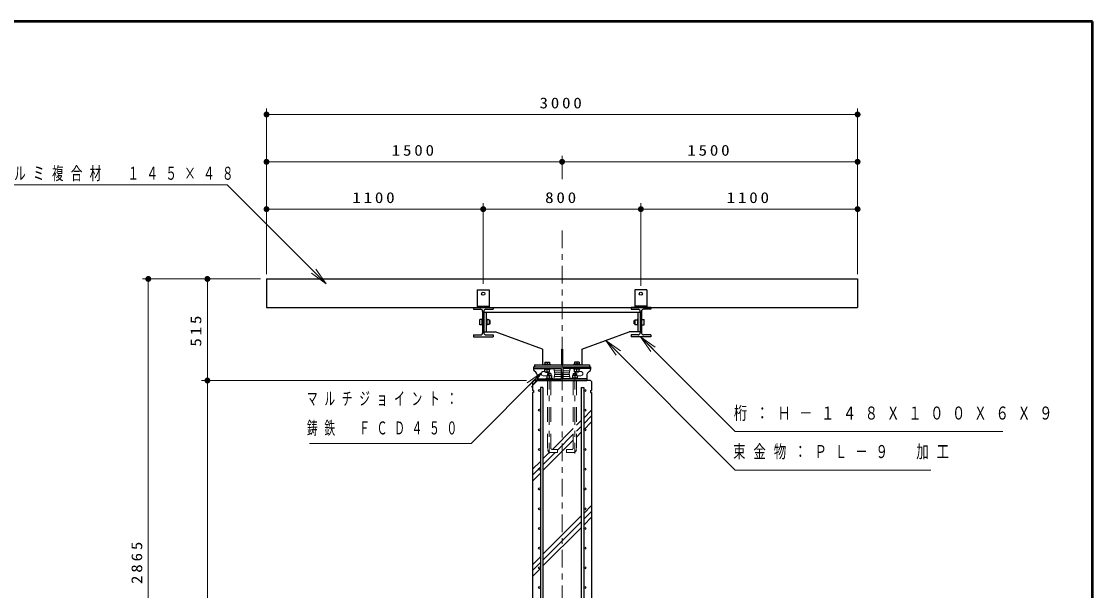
# Model space of a CAD drawing. Units: millimetres on the paper, scale 1:30. Extents: x -365 to 10, y -38 to 257.
# Drawn here: x -181.2 to 0, y 160.8 to 257 of the extents above; entities that cross this region are included whole.
import ezdxf

# ---------------------------------------------------------------- set-up
doc = ezdxf.new("R2010")
doc.units = ezdxf.units.MM
doc.linetypes.add('USER1', pattern=[4.5, 2.5, -2])
doc.linetypes.add('USER2', pattern=[6, 3, -1, 1, -1])
doc.layers.add('LY_1', color=7, linetype='Continuous', lineweight=25)
doc.layers.add('LY_2', color=7, linetype='Continuous', lineweight=13)
doc.styles.add('ＭＳ ゴシック', font='')
doc.styles.get('ＭＳ ゴシック').set_extended_font_data('MS Gothic')

# ---------------------------------------------------------------- blocks, each defined once
blk = doc.blocks.new('filled_dot')
at = {"color": 0, "linetype": 'Continuous', "lineweight": -2, "const_width": 1.25}
blk.add_lwpolyline([(-0.625, 0, 1), (0.625, 0, 1)], format="xyb", close=True, dxfattribs=at)

msp = doc.modelspace()

# ---------------------------------------------------------------- linework, layer by layer
at = {"layer": 'LY_1', "lineweight": 13}
for p, q in [((-139.749, 214.311), (-139.749, 242.276)), ((-139.749, 241.276), (-39.749, 241.276)), ((-39.749, 214.311), (-39.749, 242.276)), ((-89.749, 230.35), (-89.749, 234.276)), ((-139.749, 233.276), (-89.749, 233.276)), ((-89.749, 233.276), (-39.749, 233.276)), ((-139.749, 214.311), (-139.749, 226.276)), ((-139.749, 225.276), (-103.083, 225.276)), ((-103.083, 212.645), (-103.083, 226.276)), ((-103.083, 225.276), (-76.416, 225.276)), ((-76.416, 212.311), (-76.416, 226.276)), ((-76.416, 225.276), (-39.749, 225.276)), ((-39.749, 214.311), (-39.749, 226.276)), ((-129.659, 212.662), (-132.134, 214.43)), ((-129.659, 212.662), (-131.78, 214.783)), ((-131.427, 215.137), (-129.659, 212.662)), ((-140.749, 213.478), (-160.749, 213.478)), ((-159.749, 117.978), (-159.749, 213.478)), ((-140.749, 213.478), (-150.749, 213.478)), ((-149.749, 196.311), (-149.749, 213.478)), ((-80.584, 200.61), (-82.351, 203.085)), ((-82.351, 203.085), (-79.876, 201.317)), ((-82.351, 203.085), (-80.23, 200.963)), ((-74.713, 201.236), (-76.481, 203.711)), ((-76.481, 203.711), (-74.006, 201.944)), ((-76.481, 203.711), (-74.36, 201.59)), ((-95.624, 195.897), (-93.149, 197.665)), ((-93.149, 197.665), (-95.27, 195.544)), ((-93.149, 197.665), (-94.916, 195.19)), ((-95.749, 196.311), (-150.749, 196.311)), ((-149.749, 117.978), (-149.749, 196.311)), ((-94.749, 195.447), (-93.885, 196.311)), ((-86.083, 189.972), (-84.749, 191.305)), ((-86.083, 188.982), (-84.749, 190.315)), ((-87.316, 188.739), (-86.516, 189.538)), ((-87.316, 187.749), (-86.516, 188.549)), ((-86.083, 187.992), (-84.749, 189.325)), ((-91.377, 184.678), (-87.849, 188.205)), ((-90.516, 184.549), (-87.849, 187.215)), ((-87.316, 186.759), (-86.516, 187.559)), ((-92.983, 181.092), (-87.849, 186.225)), ((-92.983, 183.072), (-91.865, 184.19)), ((-92.983, 182.082), (-90.92, 184.145)), ((-94.749, 181.305), (-93.416, 182.638)), ((-94.749, 180.315), (-93.416, 181.649)), ((-94.749, 179.325), (-93.416, 180.659)), ((-86.083, 173.85), (-84.749, 175.183)), ((-86.083, 172.86), (-84.749, 174.193)), ((-92.983, 166.95), (-86.516, 173.416)), ((-92.983, 165.96), (-86.516, 172.427)), ((-86.083, 171.87), (-84.749, 173.203)), ((-92.983, 164.97), (-86.516, 171.437)), ((-94.749, 165.183), (-93.416, 166.516)), ((-94.749, 164.193), (-93.416, 165.527)), ((-94.749, 163.203), (-93.416, 164.537))]:
    msp.add_line(p, q, dxfattribs=at)
at = {"layer": 'LY_1', "linetype": 'USER2', "lineweight": 13}
for p, q in [((-89.749, 221.682), (-89.749, 89.009)), ((-91.916, 197.801), (-91.916, 183.947)), ((-87.583, 197.801), (-87.583, 183.947))]:
    msp.add_line(p, q, dxfattribs=at)
at = {"layer": 'LY_1', "color": 40}
for p, q in [((-139.749, 213.478), (-39.749, 213.478)), ((-139.749, 213.478), (-139.749, 208.645)), ((-39.749, 213.478), (-39.749, 208.645)), ((-139.749, 208.645), (-39.749, 208.645))]:
    msp.add_line(p, q, dxfattribs=at)
at = {"layer": 'LY_1'}
for p, q in [((-104.083, 211.645), (-102.083, 211.645)), ((-104.083, 211.645), (-104.083, 208.645)), ((-102.083, 211.645), (-102.083, 208.645)), ((-75.416, 211.645), (-77.416, 211.645)), ((-77.416, 211.645), (-77.416, 208.645)), ((-75.416, 211.645), (-75.416, 208.645)), ((-104.749, 208.645), (-101.416, 208.645)), ((-104.749, 208.645), (-104.749, 208.345)), ((-104.083, 208.878), (-102.083, 208.878)), ((-101.416, 208.645), (-101.416, 208.345)), ((-74.749, 208.645), (-78.083, 208.645)), ((-78.083, 208.645), (-78.083, 208.345)), ((-75.416, 208.878), (-77.416, 208.878)), ((-74.749, 208.645), (-74.749, 208.345)), ((-104.749, 208.345), (-103.549, 208.345)), ((-103.269, 206.611), (-103.636, 206.611)), ((-103.636, 205.745), (-103.636, 206.611)), ((-103.269, 205.645), (-103.269, 206.711)), ((-103.269, 206.711), (-103.183, 206.711)), ((-103.183, 207.978), (-103.183, 204.378)), ((-102.983, 207.978), (-102.983, 204.378)), ((-102.983, 207.845), (-76.516, 207.845)), ((-102.616, 208.345), (-101.416, 208.345)), ((-102.583, 207.845), (-102.583, 204.511)), ((-102.496, 206.711), (-102.583, 206.711)), ((-102.496, 206.711), (-102.496, 205.645)), ((-102.063, 206.578), (-102.496, 206.578)), ((-102.063, 206.578), (-102.063, 205.778)), ((-78.083, 208.345), (-76.883, 208.345)), ((-77.436, 206.578), (-77.003, 206.578)), ((-77.436, 206.578), (-77.436, 205.778)), ((-77.003, 206.711), (-77.003, 205.645)), ((-77.003, 206.711), (-76.916, 206.711)), ((-76.916, 207.845), (-76.916, 204.511)), ((-76.516, 207.978), (-76.516, 204.378)), ((-76.316, 207.978), (-76.316, 204.378)), ((-76.229, 206.711), (-76.316, 206.711)), ((-76.229, 205.645), (-76.229, 206.711)), ((-76.229, 206.611), (-75.863, 206.611)), ((-74.749, 208.345), (-75.949, 208.345)), ((-75.863, 205.745), (-75.863, 206.611)), ((-103.269, 205.745), (-103.636, 205.745)), ((-103.269, 205.645), (-103.183, 205.645)), ((-102.496, 205.645), (-102.583, 205.645)), ((-102.063, 205.778), (-102.496, 205.778)), ((-101.936, 206.445), (-102.063, 206.445)), ((-101.936, 205.911), (-102.063, 205.911)), ((-101.936, 205.911), (-101.936, 206.445)), ((-77.563, 206.445), (-77.436, 206.445)), ((-77.563, 205.911), (-77.563, 206.445)), ((-77.563, 205.911), (-77.436, 205.911)), ((-77.436, 205.778), (-77.003, 205.778)), ((-77.003, 205.645), (-76.916, 205.645)), ((-76.229, 205.645), (-76.316, 205.645)), ((-76.229, 205.745), (-75.863, 205.745)), ((-104.749, 204.011), (-104.749, 203.711)), ((-104.749, 204.011), (-103.549, 204.011)), ((-104.749, 203.711), (-101.416, 203.711)), ((-102.983, 204.511), (-101.083, 204.511)), ((-102.616, 204.011), (-101.416, 204.011)), ((-101.416, 204.011), (-101.416, 203.711)), ((-93.083, 201.611), (-101.083, 204.511)), ((-86.416, 201.611), (-78.416, 204.511)), ((-76.516, 204.511), (-78.416, 204.511)), ((-76.883, 204.011), (-78.083, 204.011)), ((-78.083, 204.011), (-78.083, 203.711)), ((-74.749, 203.711), (-78.083, 203.711)), ((-74.749, 204.011), (-75.949, 204.011)), ((-74.749, 204.011), (-74.749, 203.711)), ((-93.083, 201.611), (-93.083, 198.945)), ((-89.849, 201.611), (-89.849, 198.945)), ((-89.849, 201.611), (-89.649, 201.611)), ((-89.649, 201.611), (-89.649, 198.945)), ((-86.416, 201.611), (-86.416, 198.945)), ((-94.583, 198.645), (-84.916, 198.645)), ((-94.416, 198.945), (-94.416, 198.645)), ((-94.416, 198.945), (-85.083, 198.945)), ((-85.083, 198.945), (-85.083, 198.645)), ((-94.583, 196.31), (-94.749, 196.144)), ((-94.749, 196.144), (-94.749, 194.644)), ((-84.916, 196.31), (-94.583, 196.31)), ((-84.749, 196.144), (-84.916, 196.31)), ((-84.749, 196.144), (-84.749, 194.644)), ((-94.583, 194.644), (-94.749, 194.644)), ((-94.749, 194.31), (-94.749, 121.644)), ((-94.583, 194.31), (-94.749, 194.31)), ((-94.583, 194.644), (-94.583, 194.31)), ((-93.416, 195.144), (-93.416, 97.478)), ((-92.983, 195.144), (-93.416, 195.144)), ((-92.983, 195.144), (-92.983, 97.478)), ((-86.516, 195.144), (-86.083, 195.144)), ((-86.516, 195.144), (-86.516, 97.478)), ((-86.083, 195.144), (-86.083, 97.478)), ((-84.916, 194.644), (-84.749, 194.644)), ((-84.916, 194.644), (-84.916, 194.31)), ((-84.916, 194.31), (-84.749, 194.31)), ((-84.749, 194.31), (-84.749, 121.644))]:
    msp.add_line(p, q, dxfattribs=at)
at = {"layer": 'LY_1', "color": 1}
for p, q in [((-92.649, 199.384), (-91.849, 199.384)), ((-92.649, 199.384), (-92.649, 199.05)), ((-92.249, 199.384), (-92.249, 199.05)), ((-91.849, 199.384), (-91.849, 199.05)), ((-86.849, 199.384), (-87.649, 199.384)), ((-87.649, 199.384), (-87.649, 199.05)), ((-87.249, 199.384), (-87.249, 199.05)), ((-86.849, 199.384), (-86.849, 199.05)), ((-94.583, 198.644), (-94.583, 198.17)), ((-94.583, 198.644), (-84.916, 198.644)), ((-94.583, 198.344), (-89.899, 198.344)), ((-92.749, 199.05), (-92.749, 198.944)), ((-92.749, 199.05), (-91.749, 199.05)), ((-92.749, 198.237), (-92.749, 198.344)), ((-92.749, 198.237), (-91.749, 198.237)), ((-92.649, 197.804), (-92.649, 198.237)), ((-92.649, 197.804), (-91.849, 197.804)), ((-92.516, 197.717), (-92.516, 197.804)), ((-92.516, 197.717), (-91.983, 197.717)), ((-92.249, 197.804), (-92.249, 198.237)), ((-91.983, 197.717), (-91.983, 197.804)), ((-91.849, 197.804), (-91.849, 198.237)), ((-91.749, 199.05), (-91.749, 198.944)), ((-91.749, 198.237), (-91.749, 198.344)), ((-89.899, 198.344), (-89.899, 196.61)), ((-89.599, 198.344), (-89.599, 196.61)), ((-84.916, 198.344), (-89.599, 198.344)), ((-87.749, 199.05), (-87.749, 198.944)), ((-86.749, 199.05), (-87.749, 199.05)), ((-87.749, 198.237), (-87.749, 198.344)), ((-86.749, 198.237), (-87.749, 198.237)), ((-87.649, 197.804), (-87.649, 198.237)), ((-86.849, 197.804), (-87.649, 197.804)), ((-87.516, 197.717), (-87.516, 197.804)), ((-86.983, 197.717), (-87.516, 197.717)), ((-87.249, 197.804), (-87.249, 198.237)), ((-86.983, 197.717), (-86.983, 197.804)), ((-86.849, 197.804), (-86.849, 198.237)), ((-86.749, 199.05), (-86.749, 198.944)), ((-86.749, 198.237), (-86.749, 198.344)), ((-84.916, 198.644), (-84.916, 198.17)), ((-93.916, 197.077), (-93.916, 196.31)), ((-93.916, 196.61), (-89.899, 196.61)), ((-93.916, 196.31), (-85.583, 196.31)), ((-92.416, 196.717), (-91.416, 196.717)), ((-92.416, 196.717), (-92.416, 196.61)), ((-92.316, 197.15), (-91.516, 197.15)), ((-92.316, 197.15), (-92.316, 196.717)), ((-92.183, 197.477), (-92.183, 197.15)), ((-91.649, 197.477), (-92.183, 197.477)), ((-91.916, 197.15), (-91.916, 196.717)), ((-91.649, 197.477), (-91.649, 197.15)), ((-91.516, 197.15), (-91.516, 196.717)), ((-91.416, 196.717), (-91.416, 196.61)), ((-85.583, 196.61), (-89.599, 196.61)), ((-88.083, 196.717), (-88.083, 196.61)), ((-87.083, 196.717), (-88.083, 196.717)), ((-87.983, 197.15), (-87.983, 196.717)), ((-87.183, 197.15), (-87.983, 197.15)), ((-87.849, 197.477), (-87.316, 197.477)), ((-87.849, 197.477), (-87.849, 197.15)), ((-87.583, 197.15), (-87.583, 196.717)), ((-87.316, 197.477), (-87.316, 197.15)), ((-87.183, 197.15), (-87.183, 196.717)), ((-87.083, 196.717), (-87.083, 196.61)), ((-85.583, 197.077), (-85.583, 196.31))]:
    msp.add_line(p, q, dxfattribs=at)
at = {"layer": 'LY_1', "color": 1, "lineweight": 13}
for p, q in [((-92.916, 197.844), (-92.649, 197.844)), ((-91.083, 198.177), (-91.083, 197.977)), ((-91.016, 197.944), (-91.083, 197.977)), ((-89.899, 197.944), (-91.016, 197.944)), ((-91.016, 197.944), (-91.016, 197.644)), ((-90.949, 197.61), (-91.016, 197.644)), ((-89.899, 197.61), (-90.949, 197.61)), ((-90.949, 197.61), (-90.949, 197.344)), ((-89.666, 197.61), (-89.833, 197.61)), ((-89.599, 197.944), (-88.483, 197.944)), ((-89.599, 197.61), (-88.549, 197.61)), ((-88.549, 197.61), (-88.483, 197.644)), ((-88.549, 197.61), (-88.549, 197.344)), ((-88.483, 197.944), (-88.416, 197.977)), ((-88.483, 197.944), (-88.483, 197.644)), ((-88.416, 198.177), (-88.416, 197.977)), ((-86.583, 197.844), (-86.849, 197.844)), ((-92.916, 197.11), (-92.416, 197.11)), ((-91.083, 196.977), (-91.016, 197.01)), ((-91.083, 196.977), (-91.083, 196.777)), ((-91.016, 197.31), (-90.949, 197.344)), ((-91.016, 197.31), (-91.016, 197.01)), ((-89.899, 197.01), (-91.016, 197.01)), ((-89.899, 197.344), (-90.949, 197.344)), ((-89.599, 197.344), (-88.549, 197.344)), ((-89.599, 197.01), (-88.483, 197.01)), ((-88.483, 197.31), (-88.549, 197.344)), ((-88.483, 197.31), (-88.483, 197.01)), ((-88.416, 196.977), (-88.483, 197.01)), ((-88.416, 196.977), (-88.416, 196.777)), ((-86.583, 197.11), (-87.083, 197.11))]:
    msp.add_line(p, q, dxfattribs=at)
at = {"layer": 'LY_1', "linetype": 'USER1', "lineweight": 13}
for p, q in [((-92.183, 196.31), (-92.183, 184.677)), ((-91.649, 196.31), (-91.649, 184.877)), ((-87.316, 197.477), (-87.849, 197.477)), ((-87.849, 196.31), (-87.849, 184.877)), ((-87.316, 196.31), (-87.316, 184.677)), ((-91.649, 184.144), (-90.516, 184.144)), ((-91.449, 184.677), (-90.516, 184.677)), ((-90.516, 184.677), (-90.516, 184.144)), ((-88.983, 184.677), (-88.983, 184.144)), ((-88.049, 184.677), (-88.983, 184.677)), ((-87.849, 184.144), (-88.983, 184.144))]:
    msp.add_line(p, q, dxfattribs=at)
at = {"layer": 'LY_1', "lineweight": 13}
for points in [[(-129.659, 212.662), (-146.407, 229.41), (-197.979, 229.41)], [(-82.351, 203.085), (-60.449, 181.182), (-27.347, 181.182)], [(-76.481, 203.711), (-60.464, 187.694), (-15.162, 187.694)], [(-93.149, 197.665), (-105.144, 185.67), (-132.486, 185.67)]]:
    msp.add_lwpolyline(points, dxfattribs=at)
at = {"layer": 'LY_1'}
for centre, radius in [((-103.083, 210.978), 0.267), ((-76.416, 210.978), 0.267), ((-93.583, 194.644), 0.167), ((-85.916, 194.644), 0.167), ((-93.583, 191.31), 0.167), ((-85.916, 191.31), 0.167), ((-93.583, 187.977), 0.167), ((-85.916, 187.977), 0.167), ((-93.583, 184.644), 0.167), ((-85.916, 184.644), 0.167), ((-93.583, 181.31), 0.167), ((-85.916, 181.31), 0.167), ((-93.583, 177.977), 0.167), ((-85.916, 177.977), 0.167), ((-93.583, 174.644), 0.167), ((-85.916, 174.644), 0.167), ((-93.583, 171.311), 0.167), ((-85.916, 171.311), 0.167), ((-93.583, 167.977), 0.167), ((-85.916, 167.977), 0.167), ((-93.583, 164.644), 0.167), ((-85.916, 164.644), 0.167), ((-93.583, 161.311), 0.167), ((-85.916, 161.311), 0.167)]:
    msp.add_circle(centre, radius, dxfattribs=at)
for centre, start, end in [((-103.549, 207.978), 0, 89.99998), ((-102.616, 207.978), 89.99998, 179.99996), ((-76.883, 207.978), 0, 89.99998), ((-75.949, 207.978), 89.99998, 179.99996), ((-103.549, 204.378), 270.00002, 0), ((-102.616, 204.378), 179.99996, 269.99995), ((-76.883, 204.378), 270.00002, 0), ((-75.949, 204.378), 179.99996, 269.99995)]:
    msp.add_arc(centre, 0.367, start, end, dxfattribs=at)
at = {"layer": 'LY_1', "color": 1}
for centre, radius, start, end in [((-94.249, 198.17), 0.333, 180, 242.74229), ((-94.813, 197.077), 0.897, 0, 62.74229), ((-84.686, 197.077), 0.897, 117.25771, 179.99999), ((-85.249, 198.17), 0.333, 297.25771, 0)]:
    msp.add_arc(centre, radius, start, end, dxfattribs=at)
at = {"layer": 'LY_1', "color": 1, "lineweight": 13}
for centre, radius, start, end in [((-92.916, 197.477), 0.367, 90.00001, 267.3386), ((-92.416, 197.477), 0.367, 270, 40.88696), ((-91.249, 198.177), 0.167, 0, 90), ((-88.249, 198.177), 0.167, 89.99999, 180), ((-87.083, 197.477), 0.367, 139.11303, 270), ((-86.583, 197.477), 0.367, 270, 90), ((-91.249, 196.777), 0.167, 270, 0), ((-88.249, 196.777), 0.167, 179.99999, 270)]:
    msp.add_arc(centre, radius, start, end, dxfattribs=at)
at = {"layer": 'LY_1', "linetype": 'USER1', "lineweight": 13}
for centre, radius, start, end in [((-91.449, 184.877), 0.2, 180, 270), ((-88.049, 184.877), 0.2, 270, 0), ((-91.649, 184.677), 0.533, 180, 270), ((-87.849, 184.677), 0.533, 270, 0)]:
    msp.add_arc(centre, radius, start, end, dxfattribs=at)
at = {"layer": 'LY_2', "lineweight": 50}
for p, q in [((0, 257), (-365, 257)), ((0, 0), (0, 257))]:
    msp.add_line(p, q, dxfattribs=at)

# ---------------------------------------------------------------- block references
at = {"layer": 'LY_1', "lineweight": 13, "xscale": 0.4, "yscale": 0.4}
for p in [(-139.749, 241.276), (-139.749, 233.276), (-139.749, 225.276)]:
    msp.add_blockref('filled_dot', p, dxfattribs=at)
for p, rotation in [((-39.749, 241.276), 180), ((-89.749, 233.276), 180), ((-39.749, 233.276), 180), ((-103.083, 225.276), 180), ((-76.416, 225.276), 180), ((-39.749, 225.276), 180), ((-159.749, 213.478), 270), ((-149.749, 213.478), 270), ((-149.749, 196.311), 270), ((-149.749, 196.311), 90)]:
    msp.add_blockref('filled_dot', p, dxfattribs=dict(at, rotation=rotation))

# ---------------------------------------------------------------- texts
at = {"layer": 'LY_1', "style": 'ＭＳ ゴシック'}
for s, insert, char_height, attachment_point in [('\\T1.33;\\W1.15;3000', (-89.749, 242.276), 1.833, 8), ('\\T1.33;\\W1.15;1500', (-114.749, 234.276), 1.833, 8), ('\\T1.33;\\W1.15;1500', (-64.749, 234.276), 1.833, 8), ('\\T1.64;\\W0.65;木質樹脂アルミ複合材\u3000１４５×４８', (-198.425, 231.21), 2.199, 4), ('\\T1.33;\\W1.15;1100', (-121.416, 226.276), 1.833, 8), ('\\T1.33;\\W1.15;800', (-89.749, 226.276), 1.833, 8), ('\\T1.33;\\W1.15;1100', (-58.083, 226.276), 1.833, 8), ('\\T1.64;\\W0.6;マルチジョイント：', (-132.903, 193.17), 2.199, 4), ('\\T1.64;\\W0.75;桁：Ｈ－１４８Ｘ１００Ｘ６Ｘ９', (-60.683, 190.694), 2.199, 4), ('\\T1.64;\\W0.6;鋳鉄\u3000ＦＣＤ４５０', (-132.903, 188.17), 2.199, 4), ('\\T1.64;\\W0.7;束金物：ＰＬ－９\u3000加工', (-60.815, 184.182), 2.199, 4)]:
    msp.add_mtext(s, dxfattribs=dict(at, insert=insert, char_height=char_height, attachment_point=attachment_point))
at = {"layer": 'LY_1', "char_height": 1.833, "attachment_point": 8, "rotation": 90, "style": 'ＭＳ ゴシック'}
for s, insert in [('\\T1.33;\\W1.15;515', (-150.749, 204.895)), ('\\T1.33;\\W1.15;2865', (-160.749, 165.728))]:
    msp.add_mtext(s, dxfattribs=dict(at, insert=insert))

doc.saveas('drawing.dxf')
